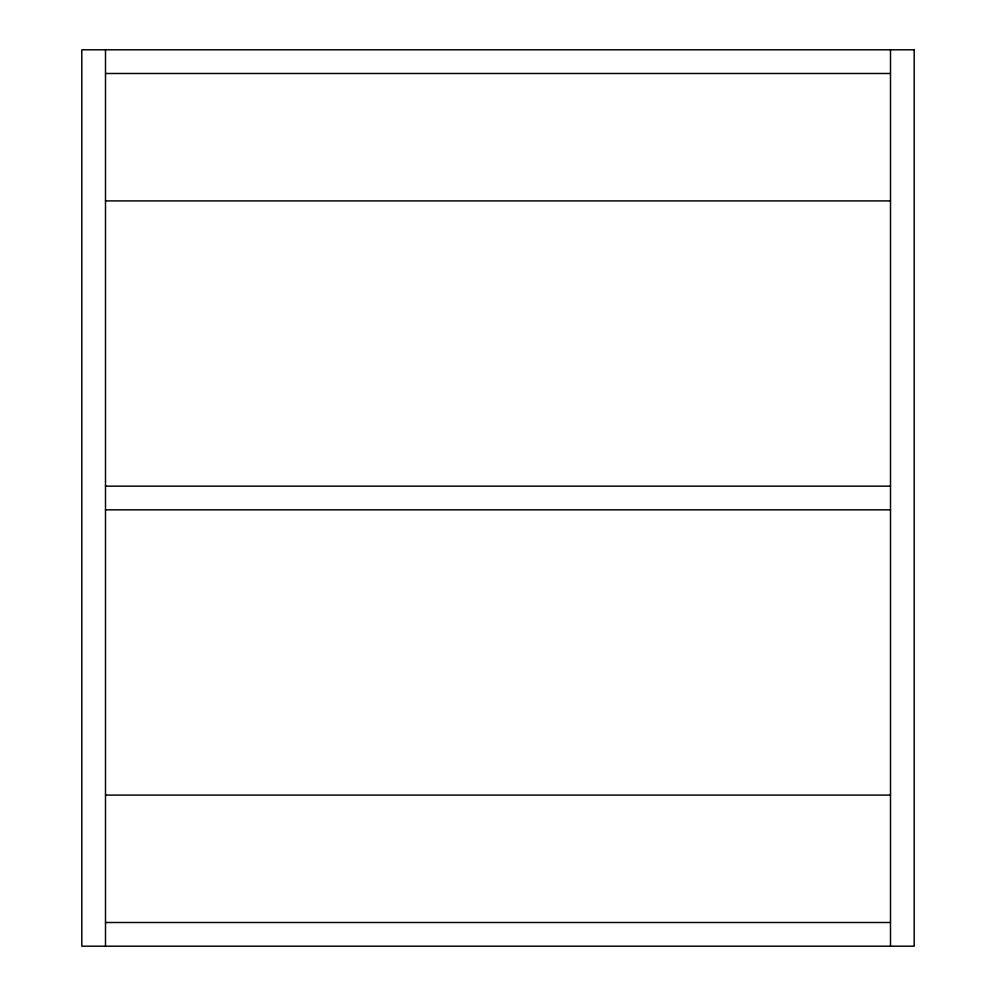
<?xml version="1.0" encoding="UTF-8"?>
<svg xmlns="http://www.w3.org/2000/svg" width="996" height="996" viewBox="0 0 996 996"><rect width="100%" height="100%" fill="white"/><g stroke="black" fill="none" stroke-linecap="round" stroke-linejoin="round"><path stroke-width="1.49" d="M105.501 73.492L890.499 73.492M105.501 200.906L890.499 200.906M105.501 486.16L890.499 486.16M105.501 509.84L890.499 509.84M105.501 795.094L890.499 795.094M105.501 922.508L890.499 922.508M890.499 49.8L890.499 946.2M105.501 49.8L105.501 946.2M914.191 49.8L81.809 49.8L81.809 946.2L914.191 946.2L914.191 49.8"/></g></svg>
